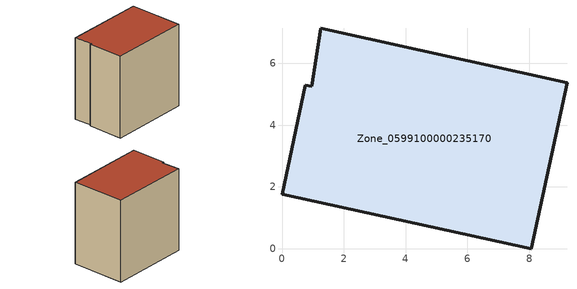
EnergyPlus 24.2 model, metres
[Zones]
Zone_0599100000235170
 floor ground (C_G): 1.26,7.13 9.22,5.36 8.07,0 0,1.76 0.76,5.29 0.96,5.25 z0
 wall outside (C_F): 8.07,0 9.22,5.36 1.26,7.13 0.96,5.25 0.76,5.29 0,1.76 8.07,0 z0:8.54
 roof outside (C_R): 9.22,5.36 1.26,7.13 0.96,5.25 0.76,5.29 0,1.76 8.07,0 z8.54
[BUILDING]
Pand.0599100000235170: North Axis=0; Terrain=City; Loads Convergence Tolerance Value=0.04; Temperature Convergence Tolerance Value=0.4; Solar Distribution=FullExterior; Maximum Number of Warmup Days=25; Minimum Number of Warmup Days=1
[Site:Location]
Rotterdam.The.Hague.AP_ZH_NLD Design_Conditions: Latitude=51.96; Longitude=4.45; Time Zone=1; Elevation=-4.5
[SITE:GROUNDTEMPERATURE:BUILDINGSURFACE]
18, 18, 18, 18, 18, 18, 18, 18, 18, 18, 18, 18
[MATERIAL] Thermal Absorptance=0.9; Solar Absorptance=0.7; Visible Absorptance=0.7
Name | Roughness | Thickness | Conductivity | Density | Specific Heat
G.TI.1975-1991 | MediumSmooth | 0.15 | 0.288461 | 540 | 1210
F.TI.1975-1991 | Rough | 0.3 | 0.230769 | 1920 | 840
R.TI.1975-1991 | MediumRough | 0.2 | 0.153846 | 1500 | 1000
[CONSTRUCTION]
C_G: G.TI.1975-1991
C_F: F.TI.1975-1991
C_R: R.TI.1975-1991
[ZONE]
Zone_0599100000235170: Type=1; Multiplier=1; Ceiling Height=Autocalculate; Volume=Autocalculate; Floor Area=autocalculate; Part of Total Floor Area=Yes
[ZONEINFILTRATION:DESIGNFLOWRATE]
Infil_Zone_0599100000235170: Zone or ZoneList or Space or SpaceList=Zone_0599100000235170; Schedule=AlwaysOn; Design Flow Rate Calculation Method=Flow/Area; Flow Rate per Floor Area=0.003; Constant Term Coefficient=1; Temperature Term Coefficient=0; Velocity Term Coefficient=0; Velocity Squared Term Coefficient=0
[HVACTEMPLATE:ZONE:IDEALLOADSAIRSYSTEM]
Zone_0599100000235170: Maximum Heating Supply Air Temperature=50; Minimum Cooling Supply Air Temperature=13; Maximum Heating Supply Air Humidity Ratio=0.0156; Minimum Cooling Supply Air Humidity Ratio=0.0077; Heating Limit=NoLimit; Cooling Limit=NoLimit; Dehumidification Control Type=ConstantSensibleHeatRatio; Cooling Sensible Heat Ratio=0.7; Dehumidification Setpoint=60; Humidification Control Type=None; Humidification Setpoint=30; Outdoor Air Method=None; Outdoor Air Flow Rate per Person=0.00944; Outdoor Air Flow Rate per Zone Floor Area=0; Outdoor Air Flow Rate per Zone=0; Demand Controlled Ventilation Type=None; Outdoor Air Economizer Type=NoEconomizer; Heat Recovery Type=None; Sensible Heat Recovery Effectiveness=0.7; Latent Heat Recovery Effectiveness=0.65
[ZONECONTROL:THERMOSTAT]
ThermostatControl_Zone_0599100000235170: Zone or ZoneList=Zone_0599100000235170; Control Type Schedule=DualSetpointControlType; Control 1=Thermostat_Zone_0599100000235170; Temperature Difference Between Cutout And Setpoint=0
[THERMOSTATSETPOINT:DUALSETPOINT]
Thermostat_Zone_0599100000235170: Heating Setpoint Temperature Schedule=HeatingSetpoint_Zone_0599100000235170; Cooling Setpoint Temperature Schedule=CoolingSetpoint_Zone_0599100000235170
[SCHEDULE:COMPACT]
HeatingSetpoint_Zone_0599100000235170: Through: 12/31, For: AllDays, Until: 24:00, 21
CoolingSetpoint_Zone_0599100000235170: Through: 12/31, For: AllDays, Until: 24:00, 24
DualSetpointControlType: Through: 12/31, For: AllDays, Until: 24:00, 4
AlwaysOn: Through: 12/31, For: AllDays, Until: 24:00, 1
